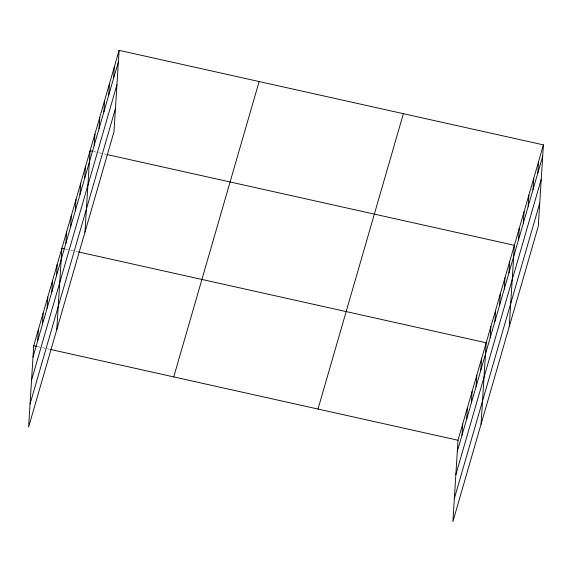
<?xml version="1.0" encoding="UTF-8"?>
<svg xmlns="http://www.w3.org/2000/svg" width="572" height="572" viewBox="0 0 572 572"><rect width="100%" height="100%" fill="white"/><g stroke="black" fill="none" stroke-linecap="round" stroke-linejoin="round"><path stroke-width="0.43" stroke-dasharray="2.86 2.15" d="M93.558 151.559L97.905 152.524M98.777 152.717L103.124 153.689M103.99 153.882L106.599 154.461M65.38 249.027L69.727 249.993M70.599 250.186L74.946 251.158M75.811 251.351L77.556 251.737M37.201 346.496L41.549 347.461M42.421 347.662L49.378 349.206"/><path stroke-width="0.86" d="M119.112 50.357L33.719 345.724L28.6 427.12L113.985 131.753L119.112 50.357L543.4 144.88L538.281 226.276L452.888 521.643L458.015 440.247L543.4 144.88M37.709 340.74L38.417 329.479M42.407 324.496L43.114 313.234M47.104 308.251L47.812 296.99M51.795 292.006L52.51 280.745M56.492 275.761L57.2 264.493M56.778 329.644L61.898 248.248L64.507 248.834M65.887 243.272L66.595 232.003M70.585 227.027L71.293 215.758M75.282 210.782L75.99 199.514M79.973 194.537L80.688 183.269M84.67 178.292L85.378 167.024M84.956 232.175L90.076 150.779L92.685 151.365M94.208 145.309L94.916 134.041M99.049 128.571L99.757 117.31M103.882 111.833L104.59 100.572M108.723 95.095L109.431 83.834M113.563 78.357L114.271 67.096M461.997 435.263L462.705 424.002M466.695 419.019L467.403 407.757M471.392 402.774L472.1 391.513M476.09 386.529L476.798 375.268M480.787 370.284L481.495 359.023M481.066 424.174L486.193 342.778L78.421 251.93M490.175 337.795L490.883 326.533M494.873 321.55L495.581 310.289M499.571 305.305L500.278 294.044M504.268 289.06L504.976 277.799M508.966 272.815L509.673 261.554M509.244 326.705L514.371 245.309L107.472 154.655M518.497 239.832L519.204 228.571M523.337 223.094L524.045 211.833M528.178 206.363L528.885 195.095M533.011 189.625L533.726 178.357M537.852 172.887L538.559 161.619M33.012 356.985L118.404 61.626M31.553 380.13L116.945 84.763M30.059 403.975L115.444 108.608M173.738 376.912L259.123 81.553M317.996 409.051L403.382 113.692M457.3 451.508L542.692 156.149M455.848 474.653L541.234 179.293M454.347 498.498L539.732 203.139M33.719 345.724L36.329 346.303M50.243 349.399L458.015 440.247"/></g></svg>
